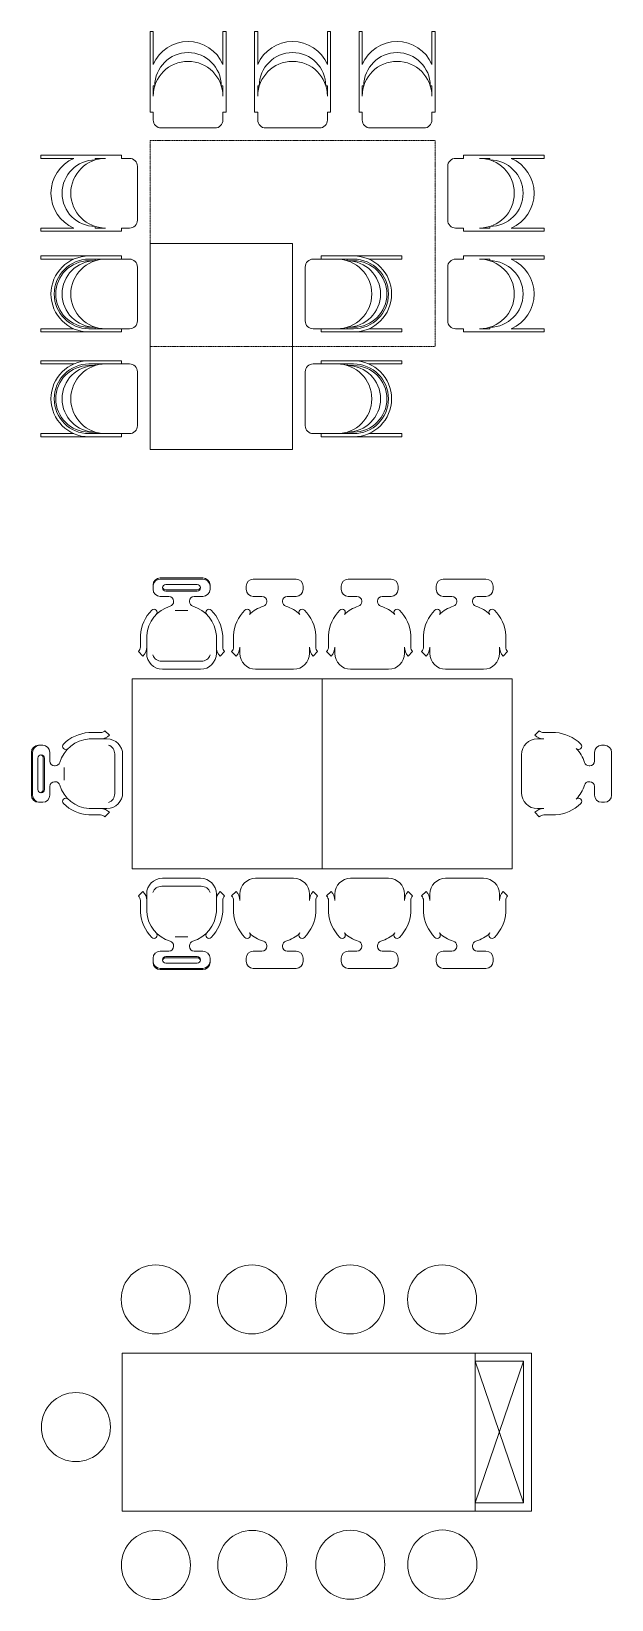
# Model space of a CAD drawing. Header units: millimetres. Extents: x 15905 to 65459, y 54615 to 76704.
# Drawn here: x 49121 to 52787, y 66728 to 76630 of the extents above; entities that cross this region are included whole.
import ezdxf

# ---------------------------------------------------------------- set-up
doc = ezdxf.new("R2010")
doc.units = ezdxf.units.MM
doc.linetypes.add('DASHED', pattern=[0.75, 0.5, -0.25])
doc.layers.add('Столы', color=250, linetype='Continuous', lineweight=5)

# ---------------------------------------------------------------- blocks, each defined once
blk = doc.blocks.new('ОГ50_на9персон_стол2585х1000')
for points in [[(0, 0), (-1115, 0)], [(0, 0), (1115, 0)], [(-1115.1, -998.5), (-1115.1, -0.3)], [(1115, -50), (1115, -944.4)], [(1115, -50), (1421.4, -944.4)], [(1115, -944.4), (1421.4, -50)], [(1471.4, -998.5), (1471.4, -0.3)], [(0, -998.2), (-1115, -998.2)], [(0, -998.2), (1115, -998.2)]]:
    blk.add_lwpolyline(points)
blk.add_lwpolyline([(1115, -998.2), (1471.4, -998.2), (1471.4, 0), (1115, 0), (1115, -50), (1421.4, -50), (1421.4, -944.4), (1115, -944.4)], close=True)
for centre in [(-902.5, 339.5), (-294.2, 339.5), (325.1, 339.5), (906.3, 339.5), (-1406.7, -466.5), (-900.9, -1337.9), (-292.6, -1336.8), (326.6, -1335.6), (907.8, -1334.5)]:
    blk.add_circle(centre, 218.2)
blk = doc.blocks.new('ОГ48_на8персон_стол2400х1200')
for p, q in [((-1068.3, 1191.7), (-1068.3, 1175)), ((-753.3, 1236.7), (-1023.3, 1236.7)), ((-753.3, 1228.7), (-1023.3, 1228.7)), ((-788.8, 1195.1), (-987.8, 1195.1)), ((-708.3, 1191.7), (-708.3, 1175)), ((-165, 1228.7), (-435, 1228.7)), ((435, 1228.7), (165, 1228.7)), ((1035, 1228.7), (765, 1228.7)), ((-1068.3, 1175), (-1068.3, 1165)), ((-968.3, 1120), (-1023.3, 1120)), ((-788.8, 1162), (-987.8, 1162)), ((-788.8, 1154), (-987.8, 1154)), ((-938.3, 1086.4), (-938.3, 1090)), ((-838.3, 1086.4), (-838.3, 1090)), ((-808.3, 1120), (-753.3, 1120)), ((-708.3, 1175), (-708.3, 1165)), ((-480, 1183.7), (-480, 1175)), ((-480, 1175), (-480, 1165)), ((-380, 1120), (-435, 1120)), ((-350, 1086.4), (-350, 1090)), ((-250, 1086.4), (-250, 1090)), ((-220, 1120), (-165, 1120)), ((-120, 1183.7), (-120, 1175)), ((-120, 1175), (-120, 1165)), ((120, 1183.7), (120, 1175)), ((120, 1175), (120, 1165)), ((220, 1120), (165, 1120)), ((250, 1086.4), (250, 1090)), ((350, 1086.4), (350, 1090)), ((380, 1120), (435, 1120)), ((480, 1183.7), (480, 1175)), ((480, 1175), (480, 1165)), ((720, 1183.7), (720, 1175)), ((720, 1175), (720, 1165)), ((820, 1120), (765, 1120)), ((850, 1086.4), (850, 1090)), ((950, 1086.4), (950, 1090)), ((980, 1120), (1035, 1120)), ((1080, 1183.7), (1080, 1175)), ((1080, 1175), (1080, 1165)), ((-848.3, 1030), (-928.3, 1030)), ((-1148.3, 873.7), (-1148.3, 800)), ((-1108.3, 872.4), (-1108.3, 760)), ((-668.3, 872.4), (-668.3, 760)), ((-628.3, 873.7), (-628.3, 800)), ((-560, 873.7), (-560, 800)), ((-520, 800), (-520, 760)), ((-80, 800), (-80, 760)), ((-40, 873.7), (-40, 800)), ((40, 873.7), (40, 800)), ((80, 800), (80, 760)), ((520, 800), (520, 760)), ((560, 873.7), (560, 800)), ((640, 873.7), (640, 800)), ((680, 800), (680, 760)), ((1120, 800), (1120, 760)), ((1160, 873.7), (1160, 800)), ((-1160, 771.7), (-1131.7, 743.4)), ((-763.3, 710), (-1013.3, 710)), ((-616.6, 771.7), (-644.9, 743.4)), ((-571.7, 771.7), (-543.4, 743.4)), ((-28.3, 771.7), (-56.6, 743.4)), ((28.3, 771.7), (56.6, 743.4)), ((571.7, 771.7), (543.4, 743.4)), ((628.3, 771.7), (656.6, 743.4)), ((1171.7, 771.7), (1143.4, 743.4)), ((0, 600), (-1200, 600)), ((-1200, 600), (-1200, -600)), ((-768.3, 660), (-1008.3, 660)), ((-180, 660), (-420, 660)), ((0, 600), (1200, 600)), ((0, -600), (0, 600)), ((420, 660), (180, 660)), ((1020, 660), (780, 660)), ((1200, -600), (1200, 600)), ((-1473.7, 260), (-1400, 260)), ((-1472.4, 220), (-1360, 220)), ((-1371.7, 271.7), (-1343.4, 243.4)), ((1371.7, 271.7), (1343.4, 243.4)), ((1400, 220), (1360, 220)), ((1473.7, 260), (1400, 260)), ((-1836.7, -135), (-1836.7, 135)), ((-1828.7, -135), (-1828.7, 135)), ((-1795.1, -99.5), (-1795.1, 99.5)), ((-1791.7, 180), (-1775, 180)), ((-1775, 180), (-1765, 180)), ((-1762, -99.5), (-1762, 99.5)), ((-1754, -99.5), (-1754, 99.5)), ((-1720, 80), (-1720, 135)), ((-1310, -125), (-1310, 125)), ((-1260, -120), (-1260, 120)), ((1260, -120), (1260, 120)), ((1720, 80), (1720, 135)), ((1775, 180), (1765, 180)), ((1783.7, 180), (1775, 180)), ((1828.7, -135), (1828.7, 135)), ((-1686.4, 50), (-1690, 50)), ((-1630, -40), (-1630, 40)), ((1686.4, 50), (1690, 50)), ((-1720, -80), (-1720, -135)), ((-1686.4, -50), (-1690, -50)), ((1686.4, -50), (1690, -50)), ((1720, -80), (1720, -135)), ((-1791.7, -180), (-1775, -180)), ((-1775, -180), (-1765, -180)), ((1775, -180), (1765, -180)), ((1783.7, -180), (1775, -180)), ((-1473.7, -260), (-1400, -260)), ((-1472.4, -220), (-1360, -220)), ((-1371.7, -271.7), (-1343.4, -243.4)), ((1371.7, -271.7), (1343.4, -243.4)), ((1400, -220), (1360, -220)), ((1473.7, -260), (1400, -260)), ((-1200, -600), (0, -600)), ((-768.3, -660), (-1008.3, -660)), ((-180, -660), (-420, -660)), ((0, -600), (1200, -600)), ((420, -660), (180, -660)), ((1020, -660), (780, -660)), ((-1160, -771.7), (-1131.7, -743.4)), ((-1108.3, -872.4), (-1108.3, -760)), ((-763.3, -710), (-1013.3, -710)), ((-668.3, -872.4), (-668.3, -760)), ((-616.6, -771.7), (-644.9, -743.4)), ((-571.7, -771.7), (-543.4, -743.4)), ((-520, -800), (-520, -760)), ((-80, -800), (-80, -760)), ((-28.3, -771.7), (-56.6, -743.4)), ((28.3, -771.7), (56.6, -743.4)), ((80, -800), (80, -760)), ((520, -800), (520, -760)), ((571.7, -771.7), (543.4, -743.4)), ((628.3, -771.7), (656.6, -743.4)), ((680, -800), (680, -760)), ((1120, -800), (1120, -760)), ((1171.7, -771.7), (1143.4, -743.4)), ((-1148.3, -873.7), (-1148.3, -800)), ((-628.3, -873.7), (-628.3, -800)), ((-560, -873.7), (-560, -800)), ((-40, -873.7), (-40, -800)), ((40, -873.7), (40, -800)), ((560, -873.7), (560, -800)), ((640, -873.7), (640, -800)), ((1160, -873.7), (1160, -800)), ((-938.3, -1086.4), (-938.3, -1090)), ((-848.3, -1030), (-928.3, -1030)), ((-838.3, -1086.4), (-838.3, -1090)), ((-350, -1086.4), (-350, -1090)), ((-250, -1086.4), (-250, -1090)), ((250, -1086.4), (250, -1090)), ((350, -1086.4), (350, -1090)), ((850, -1086.4), (850, -1090)), ((950, -1086.4), (950, -1090)), ((-1068.3, -1175), (-1068.3, -1165)), ((-1068.3, -1191.7), (-1068.3, -1175)), ((-968.3, -1120), (-1023.3, -1120)), ((-788.8, -1154), (-987.8, -1154)), ((-788.8, -1162), (-987.8, -1162)), ((-808.3, -1120), (-753.3, -1120)), ((-708.3, -1175), (-708.3, -1165)), ((-708.3, -1191.7), (-708.3, -1175)), ((-480, -1175), (-480, -1165)), ((-480, -1183.7), (-480, -1175)), ((-380, -1120), (-435, -1120)), ((-220, -1120), (-165, -1120)), ((-120, -1175), (-120, -1165)), ((-120, -1183.7), (-120, -1175)), ((120, -1175), (120, -1165)), ((120, -1183.7), (120, -1175)), ((220, -1120), (165, -1120)), ((380, -1120), (435, -1120)), ((480, -1175), (480, -1165)), ((480, -1183.7), (480, -1175)), ((720, -1175), (720, -1165)), ((720, -1183.7), (720, -1175)), ((820, -1120), (765, -1120)), ((980, -1120), (1035, -1120)), ((1080, -1175), (1080, -1165)), ((1080, -1183.7), (1080, -1175)), ((-753.3, -1228.7), (-1023.3, -1228.7)), ((-753.3, -1236.7), (-1023.3, -1236.7)), ((-788.8, -1195.1), (-987.8, -1195.1)), ((-165, -1228.7), (-435, -1228.7)), ((435, -1228.7), (165, -1228.7)), ((1035, -1228.7), (765, -1228.7))]:
    blk.add_line(p, q)
for centre, radius, start, end in [((-1023.3, 1191.7), 45, 90, 180), ((-1023.3, 1183.7), 45, 90, 180), ((-987.8, 1174.5), 20.6, 90, 270), ((-788.8, 1174.5), 20.6, 270, 90), ((-753.3, 1191.7), 45, 0, 90), ((-753.3, 1183.7), 45, 0, 90), ((-435, 1183.7), 45, 90, 180), ((-165, 1183.7), 45, 0, 90), ((165, 1183.7), 45, 90, 180), ((435, 1183.7), 45, 0, 90), ((765, 1183.7), 45, 90, 180), ((1035, 1183.7), 45, 0, 90), ((-1023.3, 1165), 45, 180, 270), ((-987.8, 1182.5), 20.6, 191.21674, 270), ((-968.3, 1090), 30, 0, 90), ((-808.3, 1090), 30, 90, 180), ((-788.8, 1182.5), 20.6, 270, 348.78326), ((-753.3, 1165), 45, 270, 0), ((-435, 1165), 45, 180, 270), ((-380, 1090), 30, 0, 90), ((-220, 1090), 30, 90, 180), ((-165, 1165), 45, 270, 0), ((165, 1165), 45, 180, 270), ((220, 1090), 30, 0, 90), ((380, 1090), 30, 90, 180), ((435, 1165), 45, 270, 0), ((765, 1165), 45, 180, 270), ((820, 1090), 30, 0, 90), ((980, 1090), 30, 90, 180), ((1035, 1165), 45, 270, 0), ((-900.3, 857.8), 248.5, 135, 176.31968), ((-900.3, 857.8), 208.5, 106.56509, 175.98202), ((-1061.9, 1019.4), 20, 45, 135), ((-1061.9, 1019.4), 20, 315, 45), ((-968.3, 1086.4), 30, 286.56509, 0), ((-808.3, 1086.4), 30, 180, 253.43491), ((-876.3, 857.8), 208.5, 4.01798, 73.43491), ((-714.7, 1019.4), 20, 135, 225), ((-714.7, 1019.4), 20, 45, 135), ((-876.3, 857.8), 248.5, 3.68032, 45), ((-312, 857.8), 248.5, 135, 176.31968), ((-473.6, 1019.4), 20, 45, 135), ((-312, 857.8), 208.5, 106.56509, 135), ((-473.6, 1019.4), 20, 315, 45), ((-380, 1086.4), 30, 286.56509, 0), ((-220, 1086.4), 30, 180, 253.43491), ((-288, 857.8), 208.5, 45, 73.43491), ((-126.4, 1019.4), 20, 135, 225), ((-126.4, 1019.4), 20, 45, 135), ((-288, 857.8), 248.5, 3.68032, 45), ((288, 857.8), 248.5, 135, 176.31968), ((126.4, 1019.4), 20, 45, 135), ((288, 857.8), 208.5, 106.56509, 135), ((126.4, 1019.4), 20, 315, 45), ((220, 1086.4), 30, 286.56509, 0), ((380, 1086.4), 30, 180, 253.43491), ((312, 857.8), 208.5, 45, 73.43491), ((473.6, 1019.4), 20, 135, 225), ((473.6, 1019.4), 20, 45, 135), ((312, 857.8), 248.5, 3.68032, 45), ((888, 857.8), 248.5, 135, 176.31968), ((726.4, 1019.4), 20, 45, 135), ((888, 857.8), 208.5, 106.56509, 135), ((726.4, 1019.4), 20, 315, 45), ((820, 1086.4), 30, 286.56509, 0), ((980, 1086.4), 30, 180, 253.43491), ((912, 857.8), 208.5, 45, 73.43491), ((1073.6, 1019.4), 20, 135, 225), ((1073.6, 1019.4), 20, 45, 135), ((912, 857.8), 248.5, 3.68032, 45), ((-1188.3, 800), 40, 315, 0), ((-1188.3, 800), 80, 315, 0), ((-588.3, 800), 80, 180, 225), ((-588.3, 800), 40, 180, 225), ((-600, 800), 40, 315, 0), ((-600, 800), 80, 315, 0), ((0, 800), 80, 180, 225), ((0, 800), 40, 180, 225), ((0, 800), 40, 315, 0), ((0, 800), 80, 315, 0), ((600, 800), 80, 180, 225), ((600, 800), 40, 180, 225), ((600, 800), 40, 315, 0), ((600, 800), 80, 315, 0), ((1200, 800), 80, 180, 225), ((1200, 800), 40, 180, 225), ((-1008.3, 760), 100, 180, 270), ((-1013.3, 770), 60, 199.47122, 270), ((-768.3, 760), 100, 270, 0), ((-763.3, 770), 60, 270, 340.52878), ((-420, 760), 100, 180, 270), ((-180, 760), 100, 270, 0), ((180, 760), 100, 180, 270), ((420, 760), 100, 270, 0), ((780, 760), 100, 180, 270), ((1020, 760), 100, 270, 0), ((-1457.8, 12), 208.5, 94.01798, 163.43491), ((-1457.8, 12), 248.5, 93.68032, 135), ((-1400, 300), 40, 270, 315), ((-1400, 300), 80, 270, 315), ((-1360, 120), 100, 0, 90), ((1360, 120), 100, 90, 180), ((1400, 300), 80, 225, 270), ((1400, 300), 40, 225, 270), ((1457.8, 12), 248.5, 45, 86.31968), ((-1791.7, 135), 45, 90, 180), ((-1783.7, 135), 45, 90, 180), ((-1774.5, 99.5), 20.6, 0, 180), ((-1782.5, 99.5), 20.6, 0, 78.78326), ((-1765, 135), 45, 0, 90), ((-1619.4, 173.6), 20, 135, 225), ((-1619.4, 173.6), 20, 225, 315), ((-1370, 125), 60, 0, 70.52878), ((1457.8, 12), 208.5, 16.56509, 45), ((1619.4, 173.6), 20, 225, 315), ((1619.4, 173.6), 20, 315, 45), ((1765, 135), 45, 90, 180), ((1783.7, 135), 45, 0, 90), ((-1690, 80), 30, 180, 270), ((-1686.4, 80), 30, 270, 343.43491), ((1686.4, 80), 30, 196.56509, 270), ((1690, 80), 30, 270, 0), ((-1690, -80), 30, 90, 180), ((-1686.4, -80), 30, 16.56509, 90), ((-1457.8, -12), 208.5, 196.56509, 265.98202), ((1457.8, -12), 208.5, 315, 343.43491), ((1686.4, -80), 30, 90, 163.43491), ((1690, -80), 30, 0, 90), ((-1791.7, -135), 45, 180, 270), ((-1783.7, -135), 45, 180, 270), ((-1774.5, -99.5), 20.6, 180, 0), ((-1782.5, -99.5), 20.6, 281.21674, 0), ((-1765, -135), 45, 270, 0), ((-1619.4, -173.6), 20, 135, 225), ((-1619.4, -173.6), 20, 45, 135), ((-1457.8, -12), 248.5, 225, 266.31968), ((-1360, -120), 100, 270, 0), ((-1370, -125), 60, 289.47122, 0), ((1360, -120), 100, 180, 270), ((1457.8, -12), 248.5, 273.68032, 315), ((1619.4, -173.6), 20, 45, 135), ((1619.4, -173.6), 20, 315, 45), ((1765, -135), 45, 180, 270), ((1783.7, -135), 45, 270, 0), ((-1400, -300), 80, 45, 90), ((-1400, -300), 40, 45, 90), ((1400, -300), 80, 90, 135), ((1400, -300), 40, 90, 135), ((-1008.3, -760), 100, 90, 180), ((-768.3, -760), 100, 0, 90), ((-420, -760), 100, 90, 180), ((-180, -760), 100, 0, 90), ((180, -760), 100, 90, 180), ((420, -760), 100, 0, 90), ((780, -760), 100, 90, 180), ((1020, -760), 100, 0, 90), ((-1188.3, -800), 40, 0, 45), ((-1188.3, -800), 80, 0, 45), ((-1013.3, -770), 60, 90, 160.52878), ((-763.3, -770), 60, 19.47122, 90), ((-588.3, -800), 80, 135, 180), ((-588.3, -800), 40, 135, 180), ((-600, -800), 40, 0, 45), ((-600, -800), 80, 0, 45), ((0, -800), 80, 135, 180), ((0, -800), 40, 135, 180), ((0, -800), 40, 0, 45), ((0, -800), 80, 0, 45), ((600, -800), 80, 135, 180), ((600, -800), 40, 135, 180), ((600, -800), 40, 0, 45), ((600, -800), 80, 0, 45), ((1200, -800), 80, 135, 180), ((1200, -800), 40, 135, 180), ((-900.3, -857.8), 248.5, 183.68032, 225), ((-900.3, -857.8), 208.5, 184.01798, 253.43491), ((-876.3, -857.8), 208.5, 286.56509, 355.98202), ((-876.3, -857.8), 248.5, 315, 356.31968), ((-312, -857.8), 248.5, 183.68032, 225), ((-288, -857.8), 248.5, 315, 356.31968), ((288, -857.8), 248.5, 183.68032, 225), ((312, -857.8), 248.5, 315, 356.31968), ((888, -857.8), 248.5, 183.68032, 225), ((912, -857.8), 248.5, 315, 356.31968), ((-1061.9, -1019.4), 20, 225, 315), ((-1061.9, -1019.4), 20, 315, 45), ((-968.3, -1086.4), 30, 0, 73.43491), ((-808.3, -1086.4), 30, 106.56509, 180), ((-714.7, -1019.4), 20, 135, 225), ((-714.7, -1019.4), 20, 225, 315), ((-473.6, -1019.4), 20, 225, 315), ((-312, -857.8), 208.5, 225, 253.43491), ((-473.6, -1019.4), 20, 315, 45), ((-380, -1086.4), 30, 0, 73.43491), ((-220, -1086.4), 30, 106.56509, 180), ((-288, -857.8), 208.5, 286.56509, 315), ((-126.4, -1019.4), 20, 135, 225), ((-126.4, -1019.4), 20, 225, 315), ((126.4, -1019.4), 20, 225, 315), ((288, -857.8), 208.5, 225, 253.43491), ((126.4, -1019.4), 20, 315, 45), ((220, -1086.4), 30, 0, 73.43491), ((380, -1086.4), 30, 106.56509, 180), ((312, -857.8), 208.5, 286.56509, 315), ((473.6, -1019.4), 20, 135, 225), ((473.6, -1019.4), 20, 225, 315), ((726.4, -1019.4), 20, 225, 315), ((888, -857.8), 208.5, 225, 253.43491), ((726.4, -1019.4), 20, 315, 45), ((820, -1086.4), 30, 0, 73.43491), ((980, -1086.4), 30, 106.56509, 180), ((912, -857.8), 208.5, 286.56509, 315), ((1073.6, -1019.4), 20, 135, 225), ((1073.6, -1019.4), 20, 225, 315), ((-1023.3, -1165), 45, 90, 180), ((-1023.3, -1183.7), 45, 180, 270), ((-987.8, -1174.5), 20.6, 90, 270), ((-987.8, -1182.5), 20.6, 90, 168.78326), ((-968.3, -1090), 30, 270, 0), ((-808.3, -1090), 30, 180, 270), ((-788.8, -1174.5), 20.6, 270, 90), ((-788.8, -1182.5), 20.6, 11.21674, 90), ((-753.3, -1165), 45, 0, 90), ((-753.3, -1183.7), 45, 270, 0), ((-435, -1165), 45, 90, 180), ((-435, -1183.7), 45, 180, 270), ((-380, -1090), 30, 270, 0), ((-220, -1090), 30, 180, 270), ((-165, -1165), 45, 0, 90), ((-165, -1183.7), 45, 270, 0), ((165, -1165), 45, 90, 180), ((165, -1183.7), 45, 180, 270), ((220, -1090), 30, 270, 0), ((380, -1090), 30, 180, 270), ((435, -1165), 45, 0, 90), ((435, -1183.7), 45, 270, 0), ((765, -1165), 45, 90, 180), ((765, -1183.7), 45, 180, 270), ((820, -1090), 30, 270, 0), ((980, -1090), 30, 180, 270), ((1035, -1165), 45, 0, 90), ((1035, -1183.7), 45, 270, 0), ((-1023.3, -1191.7), 45, 180, 270), ((-753.3, -1191.7), 45, 270, 0)]:
    blk.add_arc(centre, radius, start, end)
blk = doc.blocks.new('ОГ46_на6персон_стол1800х1300')
for p, q in [((-450, 1340), (-450, 830)), ((-430, 1340), (-450, 1340)), ((-430, 1340), (-430, 1131.7)), ((10, 1340), (10, 1131.7)), ((30, 1340), (10, 1340)), ((30, 1340), (30, 830)), ((210, 1340), (210, 830)), ((230, 1340), (210, 1340)), ((230, 1340), (230, 1131.7)), ((670, 1340), (670, 1131.7)), ((690, 1340), (670, 1340)), ((690, 1340), (690, 830)), ((870, 1340), (870, 830)), ((890, 1340), (870, 1340)), ((890, 1340), (890, 1131.7)), ((1330, 1340), (1330, 1131.7)), ((1350, 1340), (1330, 1340)), ((1350, 1340), (1350, 830)), ((-430, 995.8), (-430, 930.6)), ((-420, 995.8), (-430, 995.8)), ((0, 995.8), (10, 995.8)), ((10, 995.8), (10, 930.6)), ((230, 995.8), (230, 930.6)), ((240, 995.8), (230, 995.8)), ((660, 995.8), (670, 995.8)), ((670, 995.8), (670, 930.6)), ((890, 995.8), (890, 930.6)), ((900, 995.8), (890, 995.8)), ((1320, 995.8), (1330, 995.8)), ((1330, 995.8), (1330, 930.6)), ((-430, 830), (-450, 830)), ((-430, 830), (-430, 780)), ((30, 830), (10, 830)), ((10, 830), (10, 780)), ((230, 830), (210, 830)), ((230, 830), (230, 780)), ((690, 830), (670, 830)), ((670, 830), (670, 780)), ((890, 830), (870, 830)), ((890, 830), (890, 780)), ((1350, 830), (1330, 830)), ((1330, 830), (1330, 780)), ((-40, 730), (-380, 730)), ((620, 730), (280, 730)), ((1280, 730), (940, 730)), ((-1140, 558.2), (-630, 558.2)), ((-1140, 538.2), (-1140, 558.2)), ((-1140, 538.2), (-931.7, 538.2)), ((-795.8, 538.2), (-730.6, 538.2)), ((-795.8, 528.2), (-795.8, 538.2)), ((-630, 538.2), (-630, 558.2)), ((-630, 538.2), (-580, 538.2)), ((1530, 538.2), (1480, 538.2)), ((2040, 558.2), (1530, 558.2)), ((1530, 538.2), (1530, 558.2)), ((1695.8, 538.2), (1630.6, 538.2)), ((1695.8, 528.2), (1695.8, 538.2)), ((2040, 538.2), (1831.7, 538.2)), ((2040, 538.2), (2040, 558.2)), ((-530, 148.2), (-530, 488.2)), ((1430, 148.2), (1430, 488.2)), ((-795.8, 108.2), (-795.8, 98.2)), ((1695.8, 108.2), (1695.8, 98.2)), ((-1140, 98.2), (-931.7, 98.2)), ((-1140, 78.2), (-1140, 98.2)), ((-1140, 78.2), (-630, 78.2)), ((-795.8, 98.2), (-730.6, 98.2)), ((-630, 78.2), (-630, 98.2)), ((-630, 98.2), (-580, 98.2)), ((450, 0), (-450, 0)), ((-450, 0), (-450, -1300)), ((450, -1300), (450, 0)), ((1530, 98.2), (1480, 98.2)), ((1530, 78.2), (1530, 98.2)), ((2040, 78.2), (1530, 78.2)), ((1695.8, 98.2), (1630.6, 98.2)), ((2040, 98.2), (1831.7, 98.2)), ((2040, 78.2), (2040, 98.2)), ((-1140, -78.2), (-630, -78.2)), ((-1140, -98.2), (-1140, -78.2)), ((-1140, -98.2), (-931.7, -98.2)), ((-835.8, -98.2), (-580, -98.2)), ((-795.8, -108.2), (-795.8, -98.2)), ((-630, -98.2), (-630, -78.2)), ((835.8, -98.2), (580, -98.2)), ((1140, -78.2), (630, -78.2)), ((630, -98.2), (630, -78.2)), ((795.8, -108.2), (795.8, -98.2)), ((1140, -98.2), (931.7, -98.2)), ((1140, -98.2), (1140, -78.2)), ((1530, -98.2), (1480, -98.2)), ((2040, -78.2), (1530, -78.2)), ((1530, -78.2), (1530, -98.2)), ((1695.8, -98.2), (1630.6, -98.2)), ((1695.8, -108.2), (1695.8, -98.2)), ((2040, -98.2), (1831.7, -98.2)), ((2040, -78.2), (2040, -98.2)), ((-835.8, -108.2), (-795.8, -108.2)), ((-530, -488.2), (-530, -148.2)), ((530, -488.2), (530, -148.2)), ((835.8, -108.2), (795.8, -108.2)), ((1430, -148.2), (1430, -488.2)), ((-1140, -538.2), (-931.7, -538.2)), ((-1140, -558.2), (-1140, -538.2)), ((-1140, -558.2), (-630, -558.2)), ((-835.8, -528.2), (-795.8, -528.2)), ((-835.8, -538.2), (-580, -538.2)), ((-795.8, -528.2), (-795.8, -538.2)), ((-630, -558.2), (-630, -538.2)), ((835.8, -538.2), (580, -538.2)), ((630, -558.2), (630, -538.2)), ((1140, -558.2), (630, -558.2)), ((835.8, -528.2), (795.8, -528.2)), ((795.8, -528.2), (795.8, -538.2)), ((1140, -538.2), (931.7, -538.2)), ((1140, -558.2), (1140, -538.2)), ((1530, -538.2), (1480, -538.2)), ((1530, -538.2), (1530, -558.2)), ((2040, -558.2), (1530, -558.2)), ((1695.8, -538.2), (1630.6, -538.2)), ((1695.8, -528.2), (1695.8, -538.2)), ((2040, -538.2), (1831.7, -538.2)), ((2040, -538.2), (2040, -558.2)), ((-1140, -740), (-630, -740)), ((-1140, -760), (-1140, -740)), ((-1140, -760), (-931.7, -760)), ((-835.8, -760), (-580, -760)), ((-835.8, -770), (-795.8, -770)), ((-795.8, -770), (-795.8, -760)), ((-630, -760), (-630, -740)), ((835.8, -760), (580, -760)), ((1140, -740), (630, -740)), ((630, -760), (630, -740)), ((795.8, -770), (795.8, -760)), ((835.8, -770), (795.8, -770)), ((1140, -760), (931.7, -760)), ((1140, -760), (1140, -740)), ((-530, -1150), (-530, -810)), ((530, -1150), (530, -810)), ((-1140, -1200), (-931.7, -1200)), ((-1140, -1220), (-1140, -1200)), ((-1140, -1220), (-630, -1220)), ((-835.8, -1190), (-795.8, -1190)), ((-835.8, -1200), (-580, -1200)), ((-795.8, -1190), (-795.8, -1200)), ((-630, -1220), (-630, -1200)), ((835.8, -1200), (580, -1200)), ((630, -1220), (630, -1200)), ((1140, -1220), (630, -1220)), ((835.8, -1190), (795.8, -1190)), ((795.8, -1190), (795.8, -1200)), ((1140, -1200), (931.7, -1200)), ((1140, -1220), (1140, -1200)), ((-450, -1300), (450, -1300))]:
    blk.add_line(p, q)
at = {"linetype": 'DASHED'}
for p, q in [((-450, 650), (1350, 650)), ((-450, -650), (-450, 650)), ((1350, 650), (1350, -650)), ((1350, -650), (-450, -650))]:
    blk.add_line(p, q, dxfattribs=at)
for centre, radius, start, end in [((-210, 1035.8), 240, 23.55646, 156.44354), ((-210, 995.8), 210, 0, 180), ((450, 1035.8), 240, 23.55646, 156.44354), ((450, 995.8), 210, 0, 180), ((1110, 1035.8), 240, 23.55646, 156.44354), ((1110, 995.8), 210, 0, 180), ((-210, 930.6), 220, 0, 180), ((450, 930.6), 220, 0, 180), ((1110, 930.6), 220, 0, 180), ((-380, 780), 50, 180, 270), ((-40, 780), 50, 270, 0), ((280, 780), 50, 180, 270), ((620, 780), 50, 270, 0), ((940, 780), 50, 180, 270), ((1280, 780), 50, 270, 0), ((-835.8, 318.2), 240, 113.55646, 246.44354), ((-795.8, 318.2), 210, 90, 270), ((-730.6, 318.2), 220, 90, 270), ((-580, 488.2), 50, 0, 90), ((1480, 488.2), 50, 90, 180), ((1630.6, 318.2), 220, 270, 90), ((1695.8, 318.2), 210, 270, 90), ((1735.8, 318.2), 240, 293.55646, 66.44354), ((-580, 148.2), 50, 270, 0), ((1480, 148.2), 50, 180, 270), ((-835.8, -318.2), 240, 90, 270), ((-835.8, -318.2), 220, 90, 270), ((-730.6, -318.2), 220, 90, 270), ((-580, -148.2), 50, 0, 90), ((580, -148.2), 50, 90, 180), ((730.6, -318.2), 220, 270, 90), ((835.8, -318.2), 240, 270, 90), ((835.8, -318.2), 220, 270, 90), ((1480, -148.2), 50, 90, 180), ((1630.6, -318.2), 220, 270, 90), ((1735.8, -318.2), 240, 293.55646, 66.44354), ((-835.8, -318.2), 210, 90, 270), ((-795.8, -318.2), 210, 90, 270), ((795.8, -318.2), 210, 270, 90), ((835.8, -318.2), 210, 270, 90), ((1695.8, -318.2), 210, 270, 90), ((-580, -488.2), 50, 270, 0), ((580, -488.2), 50, 180, 270), ((1480, -488.2), 50, 180, 270), ((-835.8, -980), 240, 90, 270), ((-835.8, -980), 220, 90, 270), ((-835.8, -980), 210, 90, 270), ((-795.8, -980), 210, 90, 270), ((-730.6, -980), 220, 90, 270), ((-580, -810), 50, 0, 90), ((580, -810), 50, 90, 180), ((730.6, -980), 220, 270, 90), ((795.8, -980), 210, 270, 90), ((835.8, -980), 240, 270, 90), ((835.8, -980), 220, 270, 90), ((835.8, -980), 210, 270, 90), ((-580, -1150), 50, 270, 0), ((580, -1150), 50, 180, 270)]:
    blk.add_arc(centre, radius, start, end)

msp = doc.modelspace()

# ---------------------------------------------------------------- block references
at = {"layer": 'Столы'}
for name, p in [('ОГ46_на6персон_стол1800х1300', (50321.1, 75290.4)), ('ОГ48_на8персон_стол2400х1200', (50958, 71942.7)), ('ОГ50_на9персон_стол2585х1000', (50809.2, 68284.2))]:
    msp.add_blockref(name, p, dxfattribs=at)

doc.saveas('drawing.dxf')
